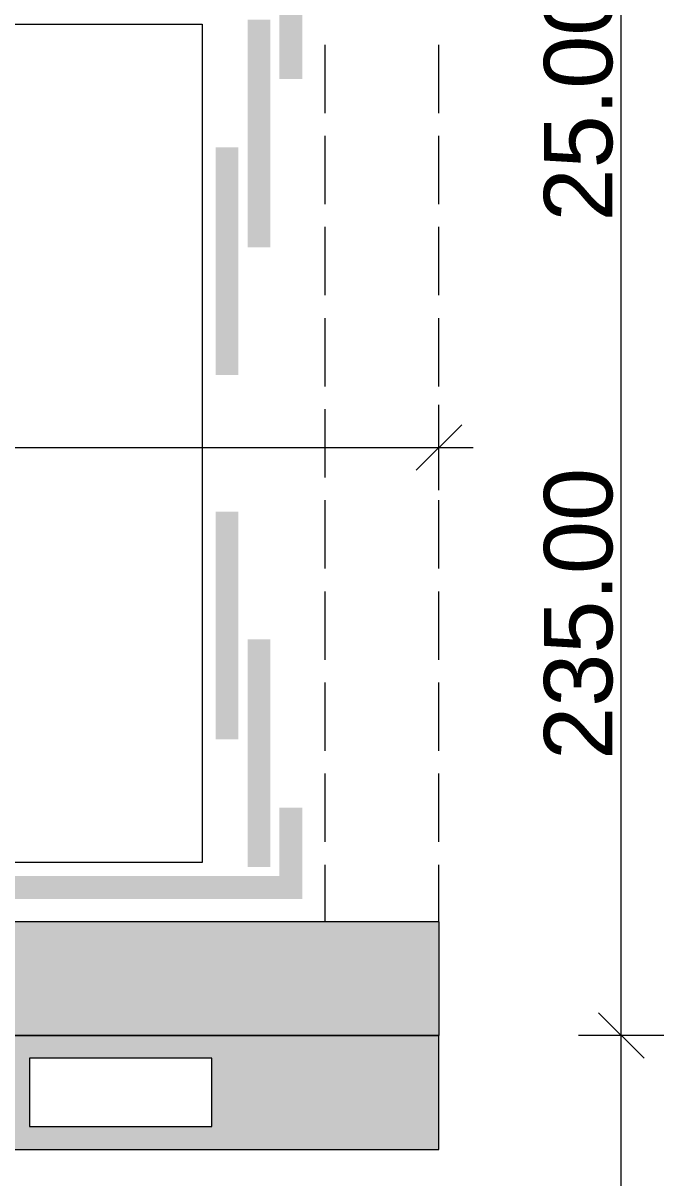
# Model space of a CAD drawing. Header units: millimetres. Extents: x 5493291 to 5652041, y -5155064 to -5098765.
# Drawn here: x 5601944 to 5603350, y -5118554 to -5116019 of the extents above; entities that cross this region are included whole.
import ezdxf

# ---------------------------------------------------------------- set-up
doc = ezdxf.new("R2010")
doc.units = ezdxf.units.MM
doc.header["$MEASUREMENT"] = 0
doc.layers.add('Drawing & Figure', color=7, linetype='Continuous')
doc.layers.add('Drawing & Figure_Pen_No__1', color=7, linetype='Continuous', lineweight=13)
doc.layers.add('Drawing & Figure_Pen_No__145', color=7, linetype='Continuous', lineweight=13, true_color=0x0077b0)
doc.styles.add('GENERATED_STYLE_2', font='arial.ttf')

msp = doc.modelspace()

# ---------------------------------------------------------------- hatches: boundary and pattern name
at = {"layer": 'Drawing & Figure', "linetype": 'Continuous', "lineweight": 0, "true_color": 0x7f7f7f}
msp.add_hatch(color=8, dxfattribs=at).paths.add_polyline_path([(5599805.7, -5118241.4), (5602856, -5118241.4), (5602856, -5117991.4), (5599805.7, -5117991.4)])
at = {"layer": 'Drawing & Figure_Pen_No__1', "linetype": 'Continuous', "lineweight": 0, "true_color": 0x000000}
for points in [[(5600105.7, -5117941.4), (5602556, -5117941.4), (5602556, -5117741.4), (5602506.1, -5117741.4), (5602506.1, -5117891.4), (5600156.2, -5117891.4), (5600156.2, -5115991.3), (5602506.1, -5115991.3), (5602506.1, -5116141.3), (5602556, -5116141.3), (5602556, -5115941.3), (5600105.7, -5115941.3)], [(5602485.9, -5116511.4), (5602485.9, -5116011.3), (5602436, -5116011.3), (5602436, -5116511.4)], [(5602415.8, -5116791.3), (5602415.8, -5116291.3), (5602365.9, -5116291.3), (5602365.9, -5116791.3)], [(5602415.8, -5117591.4), (5602415.8, -5117091.4), (5602365.9, -5117091.4), (5602365.9, -5117591.4)], [(5602485.9, -5117871.4), (5602485.9, -5117371.4), (5602436, -5117371.4), (5602436, -5117871.4)]]:
    msp.add_hatch(color=18, dxfattribs=at).paths.add_polyline_path(points)
h = msp.add_hatch(color=18, dxfattribs=at)
h.paths.add_polyline_path([(5599556.2, -5118241.4), (5599556.2, -5118491.4), (5602856, -5118491.4), (5602856, -5118241.4)])
h.paths.add_polyline_path([(5600055.8, -5118441.4), (5600055.8, -5118291.4), (5600456.2, -5118291.4), (5600456.2, -5118441.4)], flags=0)
h.paths.add_polyline_path([(5600588, -5118397.5), (5600581.5, -5118377.1), (5600581.5, -5118355.7), (5600588, -5118335.2), (5600599.3, -5118317.3), (5600615.3, -5118303.3), (5600635, -5118294.4), (5600655.7, -5118291.4), (5600677.1, -5118294.4), (5600696.7, -5118303.3), (5600712.8, -5118317.3), (5600724.1, -5118335.2), (5600730, -5118355.7), (5600730, -5118377.1), (5600724.1, -5118397.5), (5600712.8, -5118415.5), (5600696.7, -5118429.5), (5600677.1, -5118438.4), (5600655.7, -5118441.4), (5600635, -5118438.4), (5600615.3, -5118429.5), (5600599.3, -5118415.5)], flags=0)
h.paths.add_polyline_path([(5600781.7, -5118377.1), (5600781.7, -5118355.7), (5600787.6, -5118335.2), (5600799.5, -5118317.3), (5600815.5, -5118303.3), (5600835.1, -5118294.4), (5600855.9, -5118291.4), (5600877.3, -5118294.4), (5600896.3, -5118303.3), (5600913, -5118317.3), (5600924.2, -5118335.2), (5600930.2, -5118355.7), (5600930.2, -5118377.1), (5600924.2, -5118397.5), (5600913, -5118415.5), (5600896.3, -5118429.5), (5600877.3, -5118438.4), (5600855.9, -5118441.4), (5600835.1, -5118438.4), (5600815.5, -5118429.5), (5600799.5, -5118415.5), (5600787.6, -5118397.5)], flags=0)
h.paths.add_polyline_path([(5600981.9, -5118377.1), (5600981.9, -5118355.7), (5600987.8, -5118335.2), (5600999.1, -5118317.3), (5601015.7, -5118303.3), (5601034.7, -5118294.4), (5601056.1, -5118291.4), (5601076.9, -5118294.4), (5601096.5, -5118303.3), (5601112.5, -5118317.3), (5601124.4, -5118335.2), (5601130.4, -5118355.7), (5601130.4, -5118377.1), (5601124.4, -5118397.5), (5601112.5, -5118415.5), (5601096.5, -5118429.5), (5601076.9, -5118438.4), (5601056.1, -5118441.4), (5601034.7, -5118438.4), (5601015.7, -5118429.5), (5600999.1, -5118415.5), (5600987.8, -5118397.5)], flags=0)
h.paths.add_polyline_path([(5601182, -5118377.1), (5601182, -5118355.7), (5601188, -5118335.2), (5601199.3, -5118317.3), (5601215.3, -5118303.3), (5601234.9, -5118294.4), (5601255.7, -5118291.4), (5601277.1, -5118294.4), (5601296.7, -5118303.3), (5601312.7, -5118317.3), (5601324, -5118335.2), (5601330, -5118355.7), (5601330, -5118377.1), (5601324, -5118397.5), (5601312.7, -5118415.5), (5601296.7, -5118429.5), (5601277.1, -5118438.4), (5601255.7, -5118441.4), (5601234.9, -5118438.4), (5601215.3, -5118429.5), (5601199.3, -5118415.5), (5601188, -5118397.5)], flags=0)
h.paths.add_polyline_path([(5601457.7, -5118291.4), (5601857.4, -5118291.4), (5601857.4, -5118441.4), (5601457.7, -5118441.4)], flags=0)
h.paths.add_polyline_path([(5601957.8, -5118441.4), (5601957.8, -5118291.4), (5602357.6, -5118291.4), (5602357.6, -5118441.4)], flags=0)

# ---------------------------------------------------------------- linework, layer by layer
at = {"layer": 'Drawing & Figure_Pen_No__1', "color": 7, "linetype": 'Continuous', "lineweight": 13}
for points in [[(5603255.8, -5118241.4), (5603255.8, -5115891.3)], [(5600185.9, -5116021.3), (5602336.2, -5116021.3)], [(5602336.2, -5116021.3), (5602336.2, -5117861.4)], [(5602605.9, -5116066.3), (5602605.9, -5116216.3)], [(5602856, -5116216.3), (5602856, -5116066.3)], [(5602605.9, -5116266.3), (5602605.9, -5116416.3)], [(5602856, -5116416.3), (5602856, -5116266.3)], [(5602605.9, -5116466.3), (5602605.9, -5116616.3)], [(5602856, -5116616.3), (5602856, -5116466.3)], [(5602605.9, -5116666.3), (5602605.9, -5116816.3)], [(5602856, -5116816.3), (5602856, -5116666.3)], [(5602605.9, -5116866.3), (5602605.9, -5117016.3)], [(5602856, -5117044.3), (5602856, -5116856.8)], [(5602856, -5117016.3), (5602856, -5116866.3)], [(5599805.7, -5116950.6), (5602856, -5116950.6)], [(5602856, -5116950.6), (5602930.8, -5116950.6)], [(5602605.9, -5117066.3), (5602605.9, -5117216.3)], [(5602856, -5117216.3), (5602856, -5117066.3)], [(5602605.9, -5117266.4), (5602605.9, -5117416.3)], [(5602856, -5117416.3), (5602856, -5117266.4)], [(5602605.9, -5117466.4), (5602605.9, -5117616.3)], [(5602856, -5117616.3), (5602856, -5117466.4)], [(5602605.9, -5117666.4), (5602605.9, -5117816.4)], [(5602856, -5117816.4), (5602856, -5117666.4)], [(5602336.2, -5117861.4), (5600185.9, -5117861.4)], [(5602605.9, -5117866.4), (5602605.9, -5117991.4)], [(5602856, -5117991.4), (5602856, -5117866.4)], [(5602856, -5117991.4), (5599805.7, -5117991.4)], [(5601972.7, -5117991.4), (5601785.6, -5117991.4)], [(5602856, -5117991.4), (5602856, -5118241.4)], [(5602856, -5118241.4), (5599556.2, -5118241.4)], [(5599556.2, -5118241.4), (5602856, -5118241.4)], [(5602856, -5118491.4), (5602856, -5118241.4)], [(5603349.6, -5118241.4), (5603162.5, -5118241.4)], [(5603255.8, -5121891.5), (5603255.8, -5118241.4)], [(5602357.6, -5118291.4), (5601957.8, -5118291.4)], [(5601957.8, -5118291.4), (5601957.8, -5118441.4)], [(5602357.6, -5118441.4), (5602357.6, -5118291.4)], [(5601957.8, -5118441.4), (5602357.6, -5118441.4)], [(5599556.2, -5118491.4), (5602856, -5118491.4)]]:
    msp.add_lwpolyline(points, dxfattribs=at)
at = {"layer": 'Drawing & Figure_Pen_No__145', "color": 144, "linetype": 'Continuous', "lineweight": 13, "true_color": 0x0077b0}
for points in [[(5602806.1, -5117000.6), (5602905.9, -5116900.6)], [(5603205.9, -5118191.4), (5603306.3, -5118291.4)]]:
    msp.add_lwpolyline(points, dxfattribs=at)

# ---------------------------------------------------------------- texts
at = {"layer": 'Drawing & Figure_Pen_No__1', "color": 7, "linetype": 'Continuous', "lineweight": 13, "char_height": 150.005, "attachment_point": 7, "rotation": 90, "style": 'GENERATED_STYLE_2'}
for s, insert in [('\\A1;{\\pql;\\fArial|b0|i0|c0|p0;\\W1.000000;25.00}', (5603238.5, -5116454.3)), ('\\A1;{\\pql;\\fArial|b0|i0|c0|p0;\\W1.000000;235.00}', (5603238.6, -5117636.2))]:
    msp.add_mtext(s, dxfattribs=dict(at, insert=insert))

doc.saveas('drawing.dxf')
